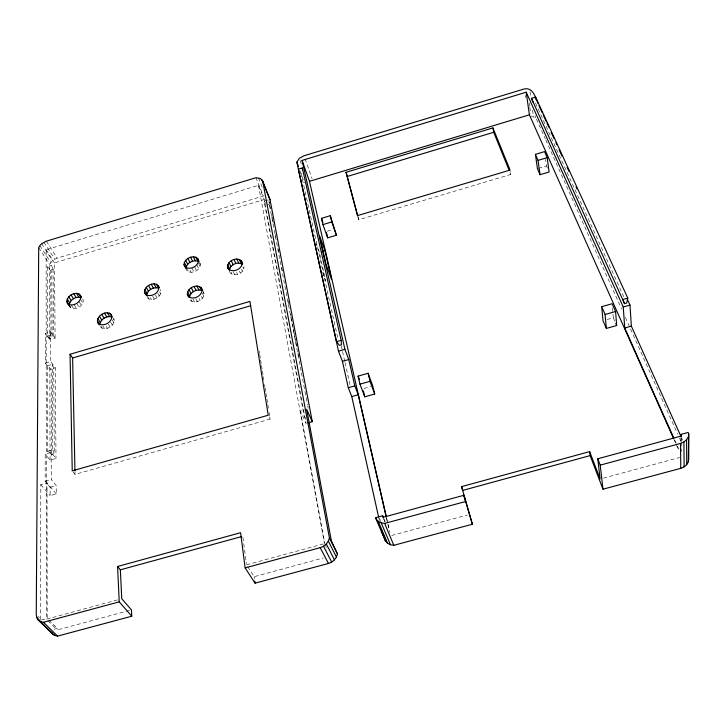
<?xml version="1.0" encoding="UTF-8"?>
<svg xmlns="http://www.w3.org/2000/svg" width="725" height="725" viewBox="0 0 725 725"><rect width="100%" height="100%" fill="white"/><g stroke="black" fill="none" stroke-linecap="round" stroke-linejoin="round"><path stroke-width="0.54" stroke-dasharray="3.62 2.72" d="M51.176 452.373L51.285 479.624L56.206 485.587L56.269 493.933L50.143 495.664L50.116 487.309L45.158 481.355L45.195 454.077L51.176 452.373L55.997 458.436L50.061 460.121L45.195 454.077M50.061 460.121L49.862 369.433L45.303 363.125L45.34 333.301L50.668 331.724L55.091 338.113L53.55 338.566L52.146 334.597L51.774 265.278L47.252 266.637L47.37 336.01L51.031 339.309L49.798 339.681L45.34 333.301M56.269 493.933L47.025 482.841L40.808 484.599L40.537 620.201M229.372 271.077L230.242 273.008C234.963 277.267 244.162 273.089 244.035 266.728M190.177 300.141C194.907 304.618 204.124 300.15 204.106 293.788L203.272 291.812M185.283 267.579L186.805 270.552C191.445 274.766 200.345 270.516 200.408 264.371L199.602 262.486M147.338 297.721L149.051 299.062C154.135 300.793 160.832 297.06 161.077 291.468L160.334 289.529M100.476 326.757L102.134 328.144C107.318 329.993 113.952 326.032 114.351 320.441L113.68 318.429M68.576 305.098L71.385 308.324C76.433 310.046 82.822 306.222 83.366 300.839L82.759 298.917M49.798 339.681L49.626 264.489L52.49 260.647L57.121 258.118L263.356 196.04L255.97 177.716M117.396 599.91L46.4 619.204L46.119 249.763L258.49 185.328L264.217 199.529L306.068 423.427L300.349 411.039L304.545 409.843M55.091 338.113L54.52 262.867L264.217 199.529M305.533 418.162L304.31 416.793L264.09 201.169L268.785 199.747L269.165 203.018M47.252 266.637L50.723 270.017L53.106 269.301L51.774 265.278M266.818 204.849L269.292 204.106M357.788 216.648L358.784 219.748L510.808 174.435L510.273 171.172M327.165 231.284L332.965 229.562M538.43 168.363L546.442 165.98L545.562 159.355M47.37 336.01L52.146 334.597M45.303 363.125L50.786 361.512L55.308 367.838L55.997 458.436M47.415 365.79L52.309 364.358L53.741 368.291L54.284 453.596L51.538 454.385L47.56 451.276L47.415 365.79L51.158 369.052L51.538 454.385M49.862 369.433L51.158 369.052M53.741 368.291L55.308 367.838M47.56 451.276L52.762 449.79L52.309 364.358M363.896 388.537L370.801 386.579M607.115 319.507L613.278 317.758L612.389 306.965M45.158 481.355L51.285 479.624M72.935 471.739L75.019 474.395L270.162 419.077L268.721 410.16M50.116 487.309L56.206 485.587M41.488 619.938L47.188 618.389L47.025 482.841M246.536 564.82L323.423 543.922M391.754 535.476L467.362 514.995M603.39 478.138L679.579 457.502M54.003 629.264L57.284 628.376L57.293 629.962L131.433 609.897M247.705 566.642L254.167 576.692L323.278 557.987M531.044 115.973L535.376 117.767L536.563 119.335L545.354 138.937M37.854 616.15L39.449 617.718M48.747 619.929L57.284 628.376M47.959 620.745L57.293 629.962M40.808 484.599L50.143 495.664M264.09 201.169L265.722 203.381M68.911 304.536L71.385 308.324M71.24 305.044L73.705 308.832M73.968 304.654L76.433 308.442M38.715 247.615L49.626 264.489M39.866 245.603L50.75 262.495M76.687 303.422L79.134 307.219M41.642 243.736L52.49 260.647M46.119 249.763L54.52 262.867M78.962 301.537L81.399 305.343M80.457 299.289L82.886 303.095M43.881 242.213L54.683 259.142M100.929 326.25L102.134 328.144M46.364 241.171L57.121 258.118M102.742 325.842L104.554 328.697M106.158 326.404L107.354 328.307M108.342 324.193L110.127 327.048M110.644 322.244L112.429 325.108M112.139 319.915L113.907 322.788M113.163 318.529L114.351 320.441M147.402 296.144L149.051 299.062M150.41 297.622L151.507 299.57M152.676 296.244L154.316 299.171M155.431 294.993L157.062 297.921M157.688 293.09L159.31 296.017M159.645 291.794L160.723 293.752M190.956 299.525L191.98 301.5M192.986 299.062L194.527 302.017M195.877 298.655L197.408 301.618M199.167 298.374L200.182 300.349M324.99 544.575L326.449 547.42M201.423 296.434L202.438 298.41M186.542 267.869L188.563 271.839M202.302 293.136L203.807 296.108M190.032 270.325L191.047 272.31M191.844 267.924L193.856 271.902M203.1 291.803L204.106 293.788M269.202 417.156L270.162 419.077M194.572 266.682L196.575 270.67M196.783 264.815L198.768 268.794M198.142 262.595L200.118 266.583M199.42 262.368L200.408 264.371M231.157 272.31L232.1 274.313M233.26 271.784L234.664 274.802M236.613 272.373L237.546 274.385M239.377 271.114L240.301 273.135M535.512 103.113L623.853 296.869M241.579 269.211L242.503 271.232M242.902 266.963L243.808 268.984M681.699 438.09L682.624 440.147M545.816 139.97L621.678 309.203M625.376 317.459L677.648 434.067M679.497 438.199L680.884 441.289M674.667 440.002L676.96 445.141M677.413 446.174L678.79 449.255M673.933 439.341L678.999 450.705M546.442 165.98L547.321 167.992M613.278 317.758L615.833 323.577M383.933 518.882L385.22 521.973M383.425 518.366L385.129 522.462M509.974 172.378L510.808 174.435M258.444 177.824L262.939 189.035M52.762 449.79L54.284 453.596M322.607 272.528L325.688 280.765L319.326 252.128L316.263 243.845M299.86 170.466L304.355 182.945M300.041 160.442L301.899 165.644M305.107 158.893L312.076 178.703M69.238 305.053L69.818 306.992M357.923 216.494L358.784 219.748M386.624 518.103L389.914 532.458M386.425 517.931L387.685 523.432M387.929 524.528L389.189 530.029M341.321 346.033L342.309 350.447M342.553 351.543L344.774 361.485M345.018 362.582L349.948 384.658M379.755 518.203L380.498 521.511M378.84 518.13L379.329 520.342M300.975 173.085L337.977 338.783M268.993 200.861L269.637 204.196M269.845 205.302L270.479 208.637M271.748 215.298L272.382 218.633M272.6 219.738L273.234 223.073M275.355 234.184L275.989 237.51M278.11 248.621L278.744 251.956M281.708 267.498L282.342 270.833M288.07 300.821L289.121 306.376M290.607 314.152L291.242 317.478M291.459 318.592L292.302 323.033M292.519 324.147L293.154 327.473M293.362 328.588L293.997 331.914M294.214 333.029L295.057 337.469M295.265 338.584L295.909 341.91M296.117 343.025L296.752 346.36M298.02 353.021L298.655 356.356M269.501 205.211L301.21 371.662M301.419 372.768L307.545 404.949M307.763 406.054L308.179 408.275M300.349 411.039L324.682 542.962M258.49 185.328L324.51 543.623M259.178 351.099L259.532 353.329M259.713 354.443L260.438 358.902M260.619 360.017L261.335 364.476M261.517 365.59L262.242 370.04M262.414 371.155L263.139 375.613M263.32 376.728L263.855 380.072M264.58 384.531L264.942 386.76M265.123 387.875L265.839 392.334M266.021 393.448L266.746 397.898M266.918 399.013L267.643 403.472M267.824 404.586L268.54 409.045M525.38 95.374L525.688 97.54M529.223 102.986L529.676 106.231M529.83 107.318L530.736 113.816M530.038 91.694L530.791 97.114M532.576 110.109L533.473 116.607M535.086 115.601L535.376 117.767M254.167 576.692L254.457 578.849M242.938 537.352L246.391 563.715M74.974 472.129L75.019 474.395M681.554 438.163L681.591 441.471M681.6 442.576L681.699 451.394M680.884 437.764L680.92 441.09M53.106 269.301L53.55 338.566M50.723 270.017L51.031 339.309M50.668 331.724L50.786 361.512"/><path stroke-width="1.09" d="M229.453 270.334C229.943 264.697 237.945 261.063 242.522 264.38M227.487 267.063C227.451 260.719 236.558 256.587 241.316 260.764L242.213 262.686C242.322 269.057 233.097 273.243 228.357 268.984L227.487 267.063L228.357 268.984M535.376 99.08L535.603 97.078L531.443 98.337L533.265 102.624M189.47 297.377C190.059 292.075 196.602 288.84 201.45 290.471L199.438 286.502C194.3 284.78 187.431 288.487 187.304 294.205L188.11 296.199C192.868 300.676 202.103 296.199 202.094 289.828L201.269 287.843L199.438 286.502M186.026 268.658C186.189 263.13 192.859 259.632 197.834 261.218L195.859 257.23C190.865 255.653 184.177 259.142 183.996 264.688L184.775 266.583C189.433 270.788 198.351 266.537 198.433 260.375L197.635 258.49L195.859 257.23M383.507 517.849L382.646 515.783L375.496 517.732L385.392 540.932L387.549 543.224L390.458 544.738L393.811 545.309L472.383 524.238L461.598 486.62L589.643 451.612L590.141 455.599L602.973 489.203L680.793 468.332C685.071 467.154 688.859 463.502 688.75 458.834L688.696 433.74L688.107 432.462L680.847 434.447L680.875 436.658M688.306 461.907L688.696 433.74M156.455 284.291L158.612 288.206C153.537 286.52 146.912 290.218 146.613 295.764L144.411 291.876C144.719 286.312 151.371 282.614 156.455 284.291L158.186 285.614L159.255 287.571M109.647 313.227L112.012 317.061C106.847 315.257 100.277 319.181 99.832 324.737L97.422 320.93C97.875 315.366 104.463 311.442 109.647 313.227L111.324 314.605L111.985 316.617C111.578 322.217 104.917 326.187 99.724 324.347L98.065 322.951L97.422 320.93M78.762 293.788L81.182 297.603C76.143 295.927 69.827 299.706 69.238 305.053L66.763 301.265C67.371 295.9 73.705 292.121 78.762 293.788L81.553 297.005M535.603 97.078L627.787 298.093L626.672 303.059L624.542 303.657L531.443 98.337M312.285 421.669L270.062 199.792L262.758 181.431L260.52 178.531L255.97 177.716L46.364 241.171L41.642 243.736L39.866 245.603L38.715 247.615L36.25 614.582L36.748 617.582L38.226 620.011L52.418 633.84L54.701 635.453L57.592 636.115L131.778 616.214L119.235 601.859L117.568 566.488L240.591 532.703L245.159 567.902L255.037 583.163L328.461 563.47C332.893 562.156 336.59 558.522 337.451 553.9L331.434 541.131L306.648 409.253L312.285 421.669L308.143 422.838M245.159 567.902L320.187 547.665C324.709 546.315 328.507 542.644 329.413 537.941L262.758 181.431M378.595 517.025L351.779 396.566L348.29 387.721L342.445 361.34L338.493 351.19L296.869 162.146L299.298 158.358L304.011 155.766L524.465 88.885C533.256 87.29 535.331 97.549 538.05 103.548M602.973 489.203L600.218 465.133L680.485 443.437L683.92 441.969L686.593 439.703L688.243 436.867M386.171 516.834L358.213 394.744L354.788 385.872L348.779 359.518L344.901 349.341L302.062 160.415L526.196 92.193L623.255 306.992L624.742 327.999L673.752 437.954M302.298 167.946L298.292 169.161L336.536 341.656L339.454 345.408L341.43 344.837L341.158 340.324L302.298 167.946L302.452 169.795M386.371 516.998L309.475 181.332L529.395 114.813L526.196 92.193M346.07 172.305L492.927 127.917L510.092 170.076L357.461 215.624L346.07 172.305L357.642 215.416M347.393 176.447L493.698 132.276L492.927 127.917M321.492 218.325L330.301 215.688L336.409 235.235L327.664 237.836L322.942 224.596L321.492 218.325L322.942 222.403M535.412 154.352L544.538 151.616L547.221 157.651L549.097 172.006L540.034 174.698L537.433 168.662L535.412 154.352L538.041 160.388L540.034 174.698M322.942 224.596L331.796 221.95L330.301 215.688M538.041 160.388L547.221 157.651M322.118 251.303L324.909 250.478L319.625 235.951L326.132 264.625L331.452 279.08L324.909 250.478M70.053 354.262L249.935 301.401L268.232 415.226L72.237 470.86L70.053 354.262L72.618 357.996L74.947 471.005M72.618 357.996L250.705 305.733M336.536 341.656L341.158 340.324M338.493 351.19L344.901 349.341M342.445 361.34L348.779 359.518M627.787 298.093L622.811 299.516L624.542 303.657M358.105 376.112L368.11 373.266L372.777 386.017L374.698 394.01L364.775 396.82L359.972 384.168L358.105 376.112L359.301 379.293M601.705 306.693L612.118 303.73L615.579 311.505L616.685 325.507L606.354 328.434L603.01 320.677L601.705 306.693L605.094 314.487L606.354 328.434M623.255 306.992L629.998 305.08L627.179 298.908M359.972 384.168L370.04 381.305L374.698 394.01M605.094 314.487L615.579 311.505M348.29 387.721L354.788 385.872M351.779 396.566L358.213 394.744M624.742 327.999L631.339 326.132L629.998 305.08M117.568 566.488L120.35 569.832L241.706 536.545M590.141 455.599L462.722 490.399L461.598 486.62M472.383 524.238L463.828 495.302L382.999 517.342L382.646 515.783M589.643 451.612L600.128 479.026L597.772 458.789L681.527 435.952L680.847 434.447M375.496 517.732C376.882 521.393 380.951 523.214 384.658 523.396L465.604 501.519L463.828 495.302M38.226 620.011L40.537 621.642L43.473 622.295L119.235 601.859M66.763 301.265L67.334 303.204L68.911 304.536C73.977 306.249 80.375 302.425 80.937 297.032L80.339 295.102M36.748 617.582L39.902 620.663M40.537 621.642L54.701 635.453M43.473 622.295L57.592 636.115M67.334 303.204L68.576 305.098M67.262 299.008L69.736 302.796M68.766 296.779L71.231 300.576M71.032 294.912L73.488 298.718M73.723 293.697L76.161 297.504M76.433 293.299L78.871 297.105M98.065 322.951L99.271 324.854M97.884 318.583L100.295 322.389M99.379 316.272L101.781 320.087M101.681 314.351L104.065 318.166M104.436 313.091L106.811 316.916M107.237 312.702L109.602 316.526M51.439 632.236L52.418 633.84M144.792 289.592L146.994 293.489M146.223 287.336L148.417 291.242M148.471 285.451L150.655 289.357M151.199 284.209L153.374 288.115M153.999 283.801L156.165 287.716M320.187 547.665L328.461 563.47M187.304 294.205L188.853 297.159M187.621 291.885L189.687 295.827M189.017 289.592L191.065 293.543M323.513 546.242L331.706 562.083M191.264 287.671L193.303 291.631M183.996 264.688L185.518 267.67M326.332 543.995L334.461 559.872M194.037 286.411L196.058 290.372M196.901 286.003L198.922 289.964M184.313 262.468L186.334 266.447M328.362 541.131L336.436 557.054M185.672 260.275L187.693 264.244M187.875 258.417L189.877 262.396M201.269 287.843L202.773 290.816M329.413 537.941L337.451 553.9M190.575 257.194L192.569 261.172M193.376 256.768L195.36 260.764M197.635 258.49L199.112 261.489M227.741 264.806L229.617 268.83M229.064 262.568L230.94 266.592M231.266 260.683L233.133 264.716M234.012 259.432L235.861 263.474M538.992 105.596L542.273 112.801M543.206 114.858L546.025 121.021M546.967 123.078L548.843 127.192M551.181 132.331L554 138.502M555.876 142.617L556.818 144.674M559.156 149.812L561.975 155.984M567.131 167.294L569.007 171.408M576.049 186.833L576.982 188.89M236.885 259.015L238.724 263.057M239.449 259.478L241.28 263.519M241.316 260.764L242.685 263.8M631.339 326.132L681.237 437.066M270.062 199.792L262.006 179.773M529.395 114.813L673.471 438.308M615.833 323.577L616.685 325.507M378.233 521.32L387.549 543.224M381.205 522.843L390.458 544.738M382.963 535.222L381.54 530.283M385.392 540.932L383.697 535.866M384.658 523.396L393.811 545.309M493.698 132.276L509.14 170.33M597.772 458.789L600.218 465.133M158.186 285.614L158.929 287.553C158.666 293.154 151.951 296.897 146.849 295.166L145.127 293.833L144.411 291.876M296.869 162.146L298.365 166.306M302.062 160.415L309.475 181.332M331.796 221.95L336.409 235.235M368.11 373.266L370.04 381.305M326.449 232.616L327.664 237.836M363.37 390.82L364.775 396.82M254.747 581.006L255.037 583.163M131.778 616.214L131.433 609.897L121.764 598.723L120.35 569.832M680.485 443.437L680.793 468.332M683.92 441.969L684.128 466.909M686.593 439.703L686.72 464.698"/></g></svg>
